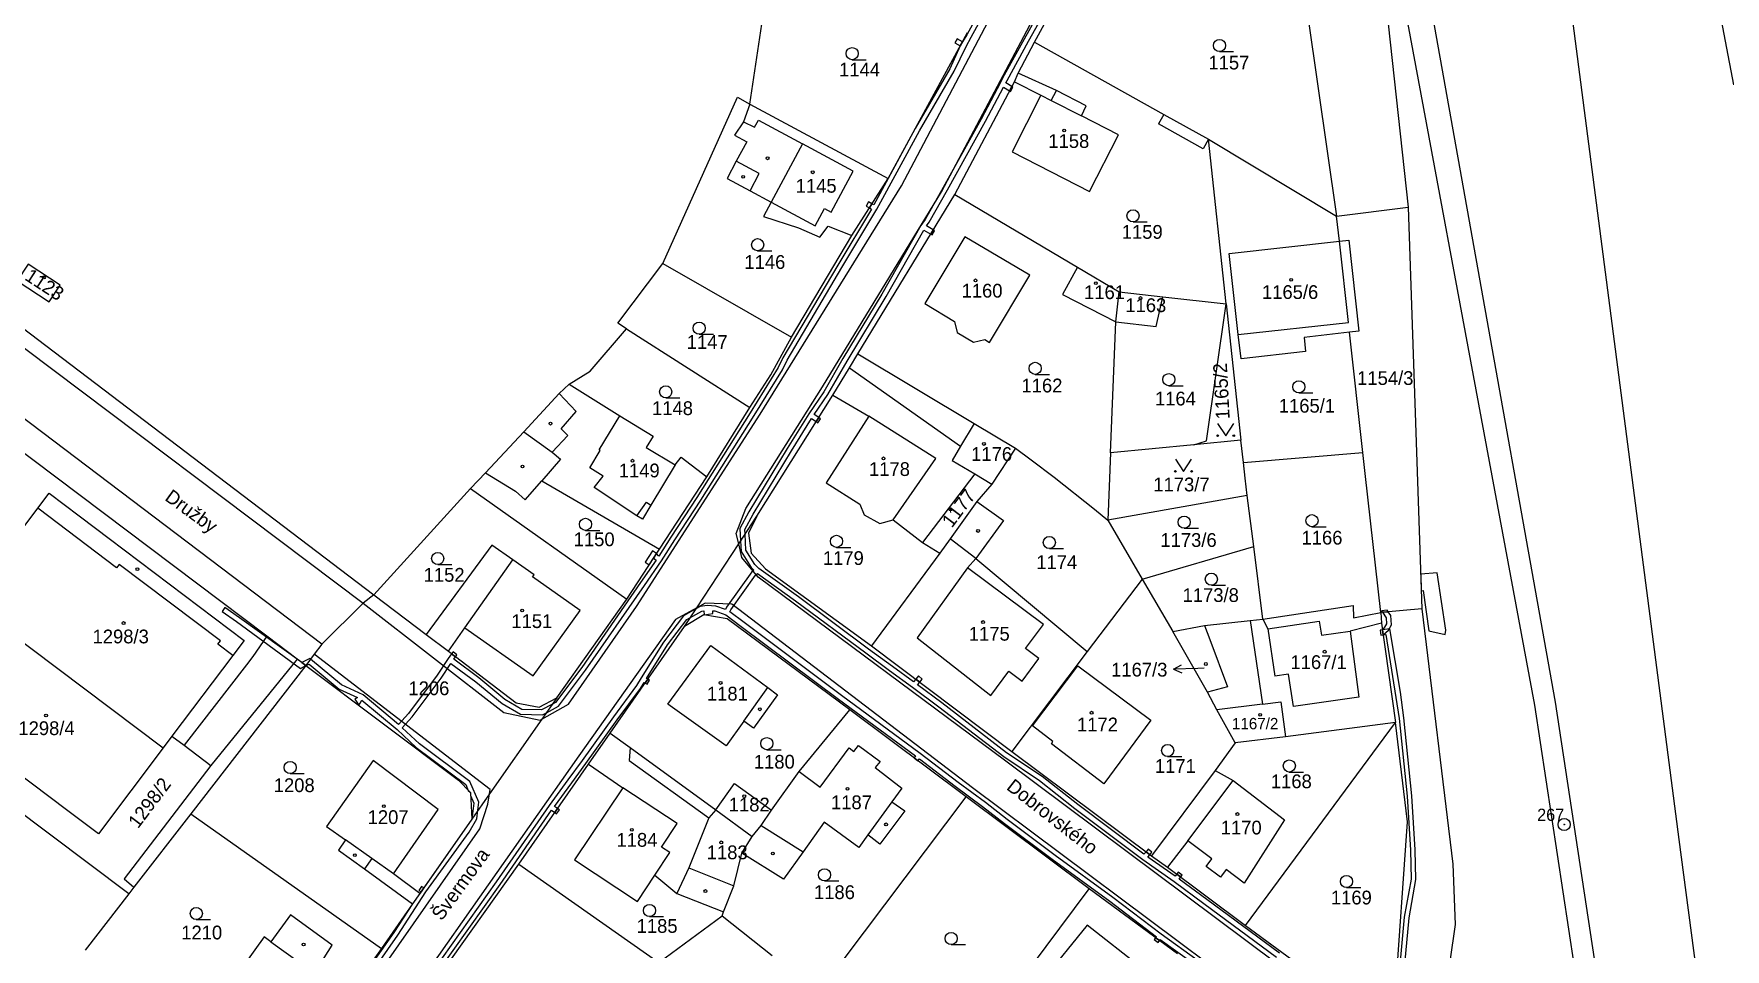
# Model space of a CAD drawing. Extents: x -784124 to -780570, y -980818 to -976926.
# Drawn here: x -781755.2 to -781546.2, y -979077.7 to -978964.6 of the extents above; entities that cross this region are included whole.
import ezdxf
from ezdxf.enums import TextEntityAlignment as Align

# ---------------------------------------------------------------- set-up
doc = ezdxf.new("R2010")
doc.units = 0
doc.header["$LTSCALE"] = 3.138375
doc.header["$MEASUREMENT"] = 0
doc.linetypes.add('0_051C', pattern=[0])
for name, color, linetype in [('1', 7, 'CONTINUOUS'), ('1008', 1, 'CONTINUOUS'), ('101', 1, 'CONTINUOUS'), ('1016', 1, 'CONTINUOUS'), ('1029', 1, 'CONTINUOUS'), ('18', 1, 'CONTINUOUS'), ('21800', 1, 'CONTINUOUS'), ('21900', 1, 'CONTINUOUS'), ('21999', 1, 'CONTINUOUS'), ('23700', 1, 'CONTINUOUS'), ('304', 1, 'CONTINUOUS'), ('314', 1, 'CONTINUOUS'), ('402', 1, 'CONTINUOUS'), ('404', 1, 'CONTINUOUS'), ('50100', 1, 'CONTINUOUS')]:
    doc.layers.add(name, color=color, linetype=linetype)

# ---------------------------------------------------------------- blocks, each defined once
blk = doc.blocks.new('4_02$0')
at = {"layer": '404', "color": 255, "linetype": 'Continuous'}
blk.add_circle((-0.01, 0), 0.175, dxfattribs=at)
blk = doc.blocks.new('1029$1')
at = {"layer": '1029', "color": 6, "linetype": 'Continuous'}
for p, q in [((0, 3), (-0.5, 2)), ((0, 0), (0, 3)), ((0, 3), (0.5, 2))]:
    blk.add_line(p, q, dxfattribs=at)
blk = doc.blocks.new('3_04$3')
at = {"layer": '304', "color": 255, "linetype": 'Continuous'}
blk.add_line((0.01, 0), (1.76, 0), dxfattribs=at)
blk.add_circle((0.01, 0.75), 0.75, dxfattribs=at)
blk = doc.blocks.new('3_14$2')
at = {"layer": '314', "color": 255, "linetype": 'Continuous'}
blk.add_lwpolyline([(-1, 1.5), (0, 0), (1, 1.5)], dxfattribs=at)
for centre in [(-1, 0), (1, 0)]:
    blk.add_circle(centre, 0.1, dxfattribs=at)
blk = doc.blocks.new('$14')
at = {"layer": '1', "color": 254, "linetype": 'Continuous'}
for points in [[(54.985, 65.215), (55.905, 75.375), (56.755, 80.105), (56.675, 83.755), (56.255, 90.425), (55.265, 100.045), (54.865, 103.215), (53.515, 111.045), (52.605, 110.915), (52.685, 110.315), (53.015, 110.365), (54.665, 99.985), (55.655, 90.385), (56.075, 83.735), (56.155, 80.145), (55.305, 75.455), (54.405, 65.535)], [(39.885, 70.995), (30.925, 77.605), (27.485, 80.145), (27.685, 80.405), (27.205, 80.765), (26.995, 80.495), (23.625, 82.865), (23.885, 83.155), (23.405, 83.515), (23.145, 83.225), (14.985, 89.355), (10.585, 92.815), (6.165, 95.755), (-1.845, 101.905), (-4.845, 104.145), (-4.565, 104.475), (-5.045, 104.835), (-5.325, 104.505), (-7.935, 106.385), (-10.875, 108.545), (-19.545, 114.995), (-24.435, 118.505), (-24.915, 118.995), (-26.025, 120.775), (-26.145, 122.755), (-26.175, 123.295), (-25.135, 125.215), (-20.405, 133.015), (-17.915, 137.005), (-17.365, 136.635), (-17.045, 137.145), (-17.585, 137.505), (-15.905, 140.005), (-13.545, 144.115), (-8.705, 152.095), (-4.065, 160.295), (-3.195, 159.795), (-2.885, 160.315), (-3.735, 160.805), (-3.395, 161.285), (-1.125, 165.255), (3.555, 173.725), (5.805, 177.935), (6.545, 177.475), (6.825, 178.005), (6.085, 178.475), (6.225, 178.765), (8.875, 183.605), (12.165, 189.525)], [(3.625, 188.675), (1.265, 184.415), (0.715, 183.555), (0.425, 183.035), (-0.835, 180.195), (-5.125, 172.835), (-8.475, 166.675), (-10.235, 163.405), (-10.465, 163.545), (-10.785, 163.035), (-10.525, 162.885), (-14.695, 155.965), (-21.455, 144.525), (-22.055, 143.335), (-25.495, 137.705), (-32.105, 127.275), (-35.315, 122.365), (-36.795, 120.025), (-37.075, 120.355), (-37.455, 119.755), (-37.135, 119.525), (-39.055, 116.755), (-46.325, 106.285), (-49.575, 101.945), (-49.925, 101.765), (-51.305, 101.035), (-53.725, 101.105), (-55.815, 102.335), (-59.035, 104.985), (-62.145, 107.285), (-61.915, 107.605), (-62.395, 107.965), (-62.805, 107.385), (-64.195, 105.315), (-67.715, 100.575), (-68.955, 99.235), (-73.345, 102.895), (-75.985, 104.115), (-79.835, 107.305), (-79.925, 107.365), (-80.925, 106.895), (-80.395, 106.505), (-80.005, 106.665), (-76.305, 103.595), (-74.015, 102.555), (-74.355, 102.355), (-73.875, 101.615), (-73.695, 101.865), (-73.495, 102.235), (-69.135, 98.605), (-66.765, 96.375), (-60.645, 91.815), (-60.335, 91.095), (-60.085, 90.835), (-60.065, 90.485), (-59.655, 89.535), (-59.915, 87.545), (-65.835, 79.065), (-66.175, 78.565), (-66.325, 78.355), (-67.225, 77.075), (-69.555, 73.545), (-72.945, 68.675)], [(11.625, 189.805), (8.355, 183.885), (5.685, 179.045), (5.425, 178.505), (3.035, 174.005), (-1.645, 165.555), (-3.895, 161.605), (-4.415, 160.875), (-9.225, 152.395), (-14.065, 144.415), (-16.405, 140.325), (-18.255, 137.595), (-20.925, 133.335), (-25.655, 125.515), (-26.775, 123.435), (-26.695, 121.905), (-26.625, 120.595), (-25.395, 118.615), (-25.075, 118.295), (-25.305, 118.105), (-28.415, 113.705), (-28.545, 113.415), (-29.765, 113.865), (-30.805, 113.925), (-31.675, 113.805), (-32.205, 113.505), (-33.745, 112.645), (-36.215, 109.395), (-38.975, 104.995), (-39.555, 104.035), (-42.415, 100.175), (-46.285, 94.795), (-48.035, 92.385), (-50.365, 89.235), (-56.905, 79.805), (-64.685, 68.855)], [(-72.445, 68.335), (-69.055, 73.205), (-65.595, 78.555), (-60.245, 85.925), (-59.265, 87.585), (-59.145, 88.635), (-59.035, 89.635), (-60.165, 92.195), (-66.385, 96.835), (-68.505, 98.835), (-67.255, 100.195), (-63.695, 104.975), (-62.485, 106.785), (-59.395, 104.505), (-56.155, 101.835), (-53.905, 100.505), (-51.165, 100.435), (-50.685, 100.685), (-49.175, 101.485), (-45.845, 105.925), (-38.555, 116.415), (-36.465, 119.435), (-34.815, 122.045), (-31.605, 126.955), (-24.995, 137.385), (-21.535, 143.035), (-20.935, 144.245), (-14.175, 155.665), (-9.855, 162.855), (-4.605, 172.535), (-0.315, 179.915), (1.175, 182.975), (1.785, 184.135), (4.145, 188.395)], [(29.865, 70.035), (25.285, 73.325), (19.285, 77.885), (12.175, 83.065), (6.255, 87.495), (3.565, 89.585), (0.185, 92.085), (-4.495, 95.645), (-14.235, 102.825), (-26.255, 111.815), (-28.005, 113.135), (-27.895, 113.405), (-24.865, 117.685), (-24.615, 117.895), (-19.905, 114.515), (-11.235, 108.065), (-8.295, 105.905), (-5.455, 103.855), (-2.205, 101.425), (5.825, 95.275), (10.225, 92.335), (14.625, 88.875), (23.015, 82.565), (26.875, 79.845), (30.565, 77.125), (39.525, 70.515)], [(-64.145, 68.595), (-56.405, 79.465), (-50.045, 88.635), (-49.645, 88.355), (-49.305, 88.845), (-49.705, 89.125), (-47.555, 92.025), (-45.805, 94.435), (-41.935, 99.815), (-39.055, 103.695), (-38.625, 104.425), (-38.495, 104.345), (-38.145, 104.835), (-38.305, 104.935), (-35.715, 109.055), (-33.345, 112.185), (-31.475, 113.225), (-31.235, 113.265), (-31.185, 112.795), (-30.105, 112.935), (-30.135, 113.285), (-29.885, 113.265), (-28.515, 112.765), (-26.615, 111.335), (-14.595, 102.345), (-5.095, 95.345), (-5.265, 95.125), (-4.785, 94.765), (-4.605, 94.995), (-0.175, 91.605), (3.205, 89.105), (5.895, 87.015), (11.815, 82.585), (18.925, 77.405), (24.685, 73.025), (24.585, 72.895), (25.065, 72.545), (25.165, 72.675), (29.505, 69.555)]]:
    blk.add_lwpolyline(points, dxfattribs=at)
blk = doc.blocks.new('1_01$18')
at = {"layer": '101', "color": 3, "linetype": 'Continuous'}
for radius in [0.75, 0.03]:
    blk.add_circle((0, 0), radius, dxfattribs=at)

msp = doc.modelspace()

# ---------------------------------------------------------------- linework, layer by layer
at = {"layer": '1029', "color": 255, "linetype": 'Continuous'}
msp.add_line((-781610.54, -979042.97), (-781611.34, -979043), dxfattribs=at)
at = {"layer": '21800', "color": 255, "linetype": 'Continuous'}
for p, q in [((-781642.99, -978984.13), (-781612.03, -978925.61)), ((-781647.94, -978983.4), (-781623.91, -978937.76)), ((-781629.44, -978972.89), (-781628.8, -978971.63)), ((-781630.74, -978972.23), (-781629.44, -978972.89)), ((-781629.44, -978972.89), (-781625.72, -978974.78)), ((-781667.45, -978975.5), (-781666.09, -978976.16)), ((-781666.09, -978976.16), (-781665.63, -978975.29)), ((-781665.63, -978975.29), (-781660.17, -978978.22)), ((-781615.54, -978974.58), (-781616.18, -978975.76)), ((-781610.69, -978978.83), (-781616.18, -978975.76)), ((-781610.03, -978977.65), (-781610.69, -978978.83)), ((-781660.17, -978978.22), (-781664.03, -978985.43)), ((-781653.91, -978981.58), (-781660.17, -978978.22)), ((-781665.52, -978981.9), (-781668.36, -978980.38)), ((-781666.66, -978984.02), (-781665.52, -978981.9)), ((-781656.62, -978986.65), (-781653.91, -978981.58)), ((-781665.41, -979011.61), (-781647.94, -978983.4)), ((-781657.7, -979008.23), (-781642.99, -978984.13)), ((-781664.03, -978985.43), (-781658.61, -978988.34)), ((-781658.61, -978988.34), (-781657.46, -978986.2)), ((-781657.46, -978986.2), (-781656.62, -978986.65)), ((-781592.72, -979000.27), (-781593.84, -978990.24)), ((-781719.55, -979040.02), (-781775.1, -978997.97)), ((-781760.89, -979000.02), (-781714.46, -979034.96)), ((-781606.34, -979001.77), (-781592.72, -979000.27)), ((-781654.37, -979005.87), (-781640.67, -979015.54)), ((-781688.13, -979011.27), (-781690.23, -979009.05)), ((-781667.17, -979023.27), (-781657.7, -979008.23)), ((-781690.01, -979013.43), (-781688.13, -979011.27)), ((-781689.17, -979014.23), (-781690.01, -979013.43)), ((-781685.29, -979016.02), (-781682.76, -979011.83)), ((-781680.69, -979035.34), (-781665.41, -979011.61)), ((-781643.7, -979017.08), (-781651.99, -979011.86)), ((-781694.63, -979013.77), (-781691.11, -979016.29)), ((-781691.11, -979016.29), (-781689.17, -979014.23)), ((-781690.09, -979017.18), (-781692.4, -979019.83)), ((-781691.11, -979016.29), (-781690.09, -979017.18)), ((-781686.47, -979018.25), (-781685.17, -979016.09)), ((-781685.17, -979016.09), (-781685.29, -979016.02)), ((-781648.96, -979024.66), (-781643.7, -979017.08)), ((-781684.8, -979019.25), (-781686.47, -979018.25)), ((-781685.9, -979020.68), (-781684.8, -979019.25)), ((-781675.92, -979017.88), (-781678.9, -979022.83)), ((-781680.65, -979024.15), (-781685.9, -979020.68)), ((-781744.92, -979030.58), (-781754.67, -979023.23)), ((-781680.65, -979024.15), (-781679.44, -979022.48)), ((-781678.9, -979022.83), (-781679.96, -979024.59)), ((-781679.44, -979022.48), (-781678.9, -979022.83)), ((-781668.36, -979026.33), (-781667.17, -979023.27)), ((-781679.96, -979024.59), (-781680.65, -979024.15)), ((-781668.06, -979027.61), (-781668.36, -979026.33)), ((-781667.68, -979029.3), (-781668.06, -979027.61)), ((-781638.77, -979029.44), (-781641.93, -979026.99)), ((-781744.61, -979030.17), (-781744.92, -979030.58)), ((-781732.1, -979039.6), (-781744.61, -979030.17)), ((-781701.89, -979038.01), (-781695.99, -979029.6)), ((-781665.64, -979031.73), (-781667.68, -979029.3)), ((-781638.77, -979029.44), (-781639.8, -979030.57)), ((-781635.05, -979054.46), (-781665.64, -979031.73)), ((-781639.8, -979030.57), (-781646.03, -979039.24)), ((-781630.41, -979037.57), (-781639.8, -979030.57)), ((-781714.46, -979034.96), (-781697.07, -979048.46)), ((-781689.1, -979047.4), (-781680.69, -979035.34)), ((-781673.24, -979035.51), (-781675.88, -979036.98)), ((-781672.2, -979034.93), (-781673.24, -979035.51)), ((-781668.93, -979035.07), (-781672.2, -979034.93)), ((-781639.16, -979057.74), (-781668.93, -979035.07)), ((-781675.88, -979036.98), (-781687.8, -979053.81)), ((-781632.63, -979040.56), (-781630.41, -979037.57)), ((-781610.49, -979037.72), (-781609.85, -979039.43)), ((-781603.31, -979036.91), (-781602.68, -979038.12)), ((-781602.68, -979038.12), (-781596.32, -979037.19)), ((-781602.68, -979038.12), (-781601.82, -979043.98)), ((-781596.32, -979037.19), (-781596.07, -979038.91)), ((-781596.07, -979038.91), (-781592.5, -979038.39)), ((-781588.65, -979037.43), (-781592.5, -979038.39)), ((-781592.5, -979038.39), (-781591.42, -979046.55)), ((-781732.41, -979040.01), (-781732.1, -979039.6)), ((-781730.58, -979041.4), (-781732.41, -979040.01)), ((-781726.35, -979039.03), (-781728.1, -979041.55)), ((-781646.03, -979039.24), (-781636.89, -979046.34)), ((-781630.96, -979041.8), (-781632.63, -979040.56)), ((-781609.85, -979039.43), (-781607.68, -979045.3)), ((-781728.89, -979042.57), (-781736.59, -979052.5)), ((-781722.61, -979041.85), (-781733.3, -979054.98)), ((-781728.1, -979041.55), (-781728.89, -979042.57)), ((-781698.78, -979057.95), (-781720.53, -979041.23)), ((-781633.04, -979044.59), (-781630.96, -979041.8)), ((-781636.89, -979046.34), (-781634.67, -979043.33)), ((-781634.67, -979043.33), (-781633.04, -979044.59)), ((-781600.11, -979043.73), (-781601.82, -979043.98)), ((-781599.53, -979047.69), (-781600.11, -979043.73)), ((-781667.44, -979049.5), (-781664.48, -979045.36)), ((-781607.68, -979045.3), (-781610.15, -979045.92)), ((-781591.42, -979046.55), (-781599.53, -979047.69)), ((-781697.07, -979048.46), (-781692.59, -979049.39)), ((-781692.38, -979049.27), (-781689.1, -979047.4)), ((-781692.59, -979049.39), (-781692.38, -979049.27)), ((-781738.09, -979051.37), (-781736.59, -979052.5)), ((-781736.59, -979052.5), (-781733.3, -979054.98)), ((-781681.48, -979052.79), (-781681.61, -979054.36)), ((-781733.3, -979054.98), (-781744, -979069.01)), ((-781687.8, -979053.81), (-781706.24, -979079.98)), ((-781681.61, -979054.36), (-781671.74, -979061.45)), ((-781593.27, -979085.64), (-781635.05, -979054.46)), ((-781612.55, -979064.31), (-781606.96, -979056.84)), ((-781699.05, -979059.75), (-781698.86, -979058.5)), ((-781698.86, -979058.5), (-781698.78, -979057.95)), ((-781675.67, -979062.16), (-781682.38, -979057.77)), ((-781595.59, -979090.28), (-781639.16, -979057.74)), ((-781700.06, -979062.83), (-781699.05, -979059.75)), ((-781649.12, -979059.47), (-781652.1, -979063.56)), ((-781711.58, -979079.33), (-781700.06, -979062.83)), ((-781677.59, -979065.06), (-781675.67, -979062.16)), ((-781665.3, -979062.4), (-781660.09, -979065.64)), ((-781713.38, -979066.49), (-781716.63, -979064.18)), ((-781676.56, -979065.75), (-781677.59, -979065.06)), ((-781713.38, -979066.49), (-781714.28, -979067.74)), ((-781710.71, -979068.39), (-781713.38, -979066.49)), ((-781678.42, -979068.55), (-781676.56, -979065.75)), ((-781674.22, -979067.62), (-781668.68, -979069.87)), ((-781744, -979069.01), (-781742.79, -979070.02)), ((-781625, -979074.7), (-781630.49, -979081.46)), ((-781618.29, -979079.97), (-781625, -979074.7)), ((-781725.86, -979076.75), (-781720.46, -979080.63))]:
    msp.add_line(p, q, dxfattribs=at)
at = {"layer": '21900', "color": 3, "linetype": 'Continuous'}
for p, q in [((-781631.53, -978965.65), (-781609.87, -978925.98)), ((-781666.69, -978973.31), (-781663.76, -978953.67)), ((-781547.6, -978958.15), (-781545.16, -978970.94)), ((-781649.61, -978982.49), (-781639.81, -978964.48)), ((-781633.53, -978969.49), (-781631.53, -978965.65)), ((-781634, -978970.58), (-781633.53, -978969.49)), ((-781641.35, -978984.47), (-781634, -978970.58)), ((-781666.69, -978973.31), (-781649.61, -978982.49)), ((-781610.03, -978977.65), (-781594.18, -978987.16)), ((-781607.82, -978998), (-781610.03, -978977.65)), ((-781654.08, -978989.53), (-781649.61, -978982.49)), ((-781653.33, -979004.14), (-781641.35, -978984.47)), ((-781641.35, -978984.47), (-781626.18, -978993.44)), ((-781594.18, -978987.16), (-781585.33, -978986.04)), ((-781585.33, -978986.04), (-781583.65, -979035.65)), ((-781593.84, -978990.24), (-781594.18, -978987.16)), ((-781661.52, -979002.1), (-781654.08, -978989.53)), ((-781626.18, -978993.44), (-781621.04, -978996.48)), ((-781621.47, -979000.21), (-781621.04, -978996.48)), ((-781621.04, -978996.48), (-781615.65, -978997.1)), ((-781615.65, -978997.1), (-781607.82, -978998)), ((-781681.93, -979001.06), (-781666.67, -979010.79)), ((-781590.93, -979016.33), (-781592.58, -979001.5)), ((-781653.33, -979004.14), (-781638.95, -979012.77)), ((-781665.82, -979024.19), (-781656.44, -979009.25)), ((-781671.98, -979019.33), (-781666.67, -979010.79)), ((-781638.95, -979012.77), (-781633.88, -979015.81)), ((-781611.81, -979015.38), (-781622.13, -979016.4)), ((-781606, -979014.8), (-781611.81, -979015.38)), ((-781605.7, -979017.58), (-781606, -979014.8)), ((-781633.88, -979015.81), (-781636.8, -979020.25)), ((-781622.13, -979016.4), (-781622.47, -979024.69)), ((-781605.7, -979017.58), (-781590.93, -979016.33)), ((-781701.19, -979020.8), (-781699.36, -979018.84)), ((-781677.85, -979028.27), (-781671.98, -979019.33)), ((-781638.88, -979018.99), (-781645.34, -979027.47)), ((-781638.88, -979018.99), (-781636.8, -979020.25)), ((-781713.13, -979033.91), (-781701.19, -979020.8)), ((-781701.19, -979020.8), (-781681.89, -979034.44)), ((-781636.8, -979020.25), (-781638.62, -979022.39)), ((-781604.43, -979027.95), (-781605.22, -979021.67)), ((-781622.47, -979024.69), (-781618.21, -979031.98)), ((-781645.34, -979027.47), (-781643.23, -979028.76)), ((-781618.21, -979031.98), (-781604.43, -979027.95)), ((-781603.31, -979036.91), (-781604.43, -979027.95)), ((-781681.89, -979034.44), (-781677.85, -979028.27)), ((-781643.23, -979028.76), (-781651.66, -979040.22)), ((-781618.21, -979031.98), (-781625.01, -979040.9)), ((-781618.21, -979031.98), (-781614.41, -979038.45)), ((-781713.13, -979033.91), (-781706.67, -979038.83)), ((-781690.52, -979046.63), (-781681.89, -979034.44)), ((-781583.65, -979035.65), (-781588.72, -979036.08)), ((-781683.94, -979051.02), (-781674.77, -979037.84)), ((-781604.85, -979037.08), (-781603.31, -979036.91)), ((-781604.85, -979037.08), (-781603.34, -979047.41)), ((-781706.67, -979038.83), (-781703.93, -979040.89)), ((-781651.66, -979040.22), (-781634.3, -979053.25)), ((-781721.53, -979042.66), (-781735.76, -979060.98)), ((-781625.01, -979040.9), (-781634.3, -979053.25)), ((-781660.61, -979055.75), (-781654.32, -979048.13)), ((-781639.95, -979058.86), (-781654.32, -979048.13)), ((-781603.34, -979047.41), (-781609, -979048.13)), ((-781606.73, -979052.19), (-781609, -979048.13)), ((-781603.34, -979047.41), (-781601.06, -979047.12)), ((-781601.06, -979047.12), (-781600.49, -979051.46)), ((-781686.61, -979054.82), (-781683.94, -979051.02)), ((-781605.46, -979074.75), (-781586.91, -979049.67)), ((-781586.91, -979049.67), (-781600.49, -979051.46)), ((-781739.18, -979052.82), (-781747.18, -979063.44)), ((-781606.73, -979052.19), (-781609.18, -979055.61)), ((-781600.49, -979051.46), (-781606.73, -979052.19)), ((-781695.22, -979067.18), (-781686.61, -979054.82)), ((-781634.3, -979053.25), (-781617.06, -979066.15)), ((-781664, -979060.5), (-781660.61, -979055.75)), ((-781609.18, -979055.61), (-781617.06, -979066.15)), ((-781658.13, -979082.96), (-781639.95, -979058.86)), ((-781624.76, -979070.22), (-781639.95, -979058.86)), ((-781735.76, -979060.98), (-781712.21, -979077.58)), ((-781670.87, -979060.48), (-781666.4, -979063.75)), ((-781701.05, -979061.62), (-781707.46, -979070.81)), ((-781667.66, -979065.81), (-781666.4, -979063.75)), ((-781705.06, -979081), (-781695.22, -979067.18)), ((-781695.22, -979067.18), (-781677.93, -979079.32)), ((-781617.06, -979066.15), (-781615.07, -979067.54)), ((-781615.07, -979067.54), (-781605.46, -979074.75)), ((-781743.43, -979070.85), (-781748.83, -979077.8)), ((-781707.46, -979070.81), (-781708.36, -979072.09)), ((-781675.71, -979070.8), (-781669.95, -979073.08)), ((-781638.12, -979088.13), (-781624.76, -979070.22)), ((-781613.85, -979078.26), (-781624.76, -979070.22)), ((-781708.36, -979072.09), (-781712.21, -979077.58)), ((-781677.93, -979079.32), (-781670.1, -979073.57)), ((-781670.1, -979073.57), (-781669.95, -979073.08)), ((-781670.1, -979073.57), (-781663.92, -979078.47)), ((-781712.21, -979077.58), (-781721.75, -979090.88))]:
    msp.add_line(p, q, dxfattribs=at)
for points in [[(-781550.79, -979134.23), (-781561.54, -979084.02), (-781567.12, -979047.16), (-781587.85, -978931.32), (-781587.49, -978914.13), (-781592.08, -978867.05), (-781595.73, -978850.81), (-781594.76, -978840.75), (-781613.29, -978769.32), (-781611.07, -978768.96), (-781623.21, -978722.75)], [(-781552.71, -979136.79), (-781564.11, -979084.41), (-781569.69, -979047.55), (-781591.31, -978931.33), (-781590.37, -978915.42), (-781596.48, -978867.52), (-781599.97, -978851.13)], [(-781609.87, -978925.98), (-781602.35, -978930.35), (-781594.18, -978987.16)], [(-781609.87, -978925.98), (-781590.98, -978934.29), (-781585.33, -978986.04)], [(-781831.82, -978943.83), (-781794.74, -978971.9), (-781759.72, -978998.56), (-781713.13, -979033.91)], [(-781631.53, -978965.65), (-781615.54, -978974.58), (-781610.03, -978977.65)], [(-781634, -978970.58), (-781630.74, -978972.23), (-781634.29, -978979.22), (-781624.7, -978984.09), (-781621.15, -978977.1), (-781625.72, -978974.78), (-781625.14, -978973.52), (-781628.8, -978971.63), (-781633.53, -978969.49)], [(-781677.45, -978993), (-781668.23, -978972.48), (-781666.69, -978973.31)], [(-781666.69, -978973.31), (-781667.45, -978975.5), (-781668.56, -978977.16), (-781667.06, -978977.96), (-781668.36, -978980.38), (-781669.49, -978982.5), (-781666.66, -978984.02), (-781664.03, -978985.43), (-781664.98, -978987.19), (-781660.68, -978988.58), (-781658.02, -978989.75), (-781657.02, -978988.37), (-781654.08, -978989.53)], [(-781645.08, -978997.94), (-781641.4, -979000.15), (-781641.05, -979001.52), (-781639.04, -979002.73), (-781637.67, -979002.39), (-781637.07, -979002.75), (-781632.09, -978994.46), (-781640.14, -978989.72), (-781645.08, -978997.94)], [(-781592.58, -979001.5), (-781598.21, -979002.12), (-781598.01, -979003.87), (-781605.99, -979004.79), (-781606.34, -979001.77), (-781607.47, -978991.75), (-781593.84, -978990.24)], [(-781593.84, -978990.24), (-781592.68, -978990.11), (-781591.42, -979001.37), (-781592.58, -979001.5)], [(-781755.85, -978993.07), (-781757.22, -978995.13), (-781753.25, -978997.75), (-781751.89, -978995.69), (-781755.85, -978993.07)], [(-781681.93, -979001.06), (-781682.99, -979000.38), (-781677.45, -978993)], [(-781626.18, -978993.44), (-781628.04, -978996.82), (-781621.47, -979000.21)], [(-781621.47, -979000.21), (-781616.5, -979000.78), (-781615.65, -978997.1)], [(-781611.81, -979015.38), (-781610.25, -979014.89), (-781607.82, -978998)], [(-781689.01, -979007.89), (-781686.4, -979006.3), (-781681.93, -979001.06)], [(-781666.67, -979010.79), (-781664.08, -979006.73), (-781661.52, -979002.1)], [(-781656.44, -979009.25), (-781654.37, -979005.87), (-781653.33, -979004.14)], [(-781699.36, -979018.84), (-781694.63, -979013.77), (-781690.23, -979009.05), (-781689.01, -979007.89)], [(-781689.01, -979007.89), (-781682.76, -979011.83), (-781678.65, -979014.31), (-781679.5, -979015.72), (-781675.92, -979017.88), (-781675.18, -979016.93), (-781671.98, -979019.33)], [(-781656.44, -979009.25), (-781651.99, -979011.86), (-781657.26, -979020.08), (-781653.11, -979022.74), (-781652.57, -979024.04), (-781650.64, -979025.1), (-781648.96, -979024.66), (-781645.34, -979027.47)], [(-781638.95, -979012.77), (-781640.67, -979015.54), (-781641.68, -979017.32), (-781638.88, -979018.99)], [(-781721.53, -979042.66), (-781722.61, -979041.85), (-781726.35, -979039.03), (-781758.1, -979015.11)], [(-781633.88, -979015.81), (-781631.91, -979017.23), (-781629.09, -979019.37)], [(-781605.22, -979021.67), (-781605.49, -979019.51), (-781605.7, -979017.58)], [(-781588.72, -979036.08), (-781590.64, -979018.95), (-781590.93, -979016.33)], [(-781699.36, -979018.84), (-781695.66, -979021.12), (-781694.45, -979022.17), (-781692.4, -979019.83), (-781677.85, -979028.27)], [(-781629.09, -979019.37), (-781624.09, -979023.32), (-781622.47, -979024.69)], [(-781756.48, -979025.63), (-781754.67, -979023.23), (-781753.26, -979021.37), (-781729.17, -979039.54), (-781730.58, -979041.4), (-781738.09, -979051.37), (-781739.18, -979052.82)], [(-781638.62, -979022.39), (-781641.93, -979026.99), (-781643.23, -979028.76)], [(-781638.62, -979022.39), (-781635.33, -979024.75), (-781638.77, -979029.44), (-781625.01, -979040.9)], [(-781674.77, -979037.84), (-781673.24, -979035.51), (-781668.06, -979027.61), (-781665.82, -979024.19)], [(-781665.82, -979024.19), (-781666.84, -979026.31), (-781666.51, -979028.76), (-781664.74, -979030.7), (-781651.66, -979040.22)], [(-781703.93, -979040.89), (-781701.89, -979038.01), (-781693.45, -979043.94), (-781687.64, -979035.84), (-781693.52, -979031.7), (-781693.35, -979031.46), (-781695.99, -979029.6), (-781698.58, -979027.79), (-781706.67, -979038.83)], [(-781713.13, -979033.91), (-781714.46, -979034.96), (-781719.55, -979040.02), (-781720.53, -979041.23), (-781721.53, -979042.66)], [(-781654.32, -979048.13), (-781669.48, -979036.87), (-781672.39, -979036.4), (-781674.77, -979037.84)], [(-781603.31, -979036.91), (-781592.13, -979035.22), (-781592.08, -979036.76), (-781588.72, -979036.08)], [(-781588.72, -979036.08), (-781588.65, -979037.43), (-781586.91, -979049.67)], [(-781583.65, -979035.65), (-781579.81, -979067.19), (-781579.53, -979074.63), (-781580.81, -979083.48), (-781582.34, -979092.76), (-781573, -979099.54), (-781568.05, -979104.96), (-781565.62, -979109.38), (-781563.78, -979115.83), (-781561.29, -979125.91), (-781558.79, -979137.36), (-781557.8, -979143)], [(-781743.43, -979070.85), (-781772.69, -979048.86), (-781775.45, -979039.37), (-781774.04, -979037.39)], [(-781767.13, -979039.77), (-781762.55, -979043.23), (-781758.69, -979038.12), (-781739.18, -979052.82)], [(-781614.41, -979038.45), (-781610.49, -979037.72), (-781604.85, -979037.08)], [(-781609, -979048.13), (-781610.15, -979045.92), (-781614.41, -979038.45)], [(-781676.81, -979047.42), (-781671.5, -979040.19), (-781664.48, -979045.36), (-781663.27, -979046.26), (-781666.22, -979050.37), (-781667.44, -979049.5), (-781669.62, -979052.55), (-781676.81, -979047.42)], [(-781721.53, -979042.66), (-781702.69, -979056.79), (-781701.22, -979058.33), (-781701.05, -979061.62)], [(-781703.93, -979040.89), (-781695.56, -979047.25), (-781692.71, -979047.81), (-781690.52, -979046.63)], [(-781631.75, -979050.09), (-781626.15, -979042.67), (-781617.13, -979049.41), (-781622.94, -979057.26), (-781629.43, -979052.3), (-781629.24, -979052.04), (-781631.75, -979050.09)], [(-781747.18, -979063.44), (-781750.97, -979060.58), (-781771.28, -979045.27)], [(-781690.52, -979046.63), (-781692.38, -979049.27), (-781698.86, -979058.5), (-781701.05, -979061.62)], [(-781683.94, -979051.02), (-781681.48, -979052.79), (-781670.87, -979060.48)], [(-781605.46, -979074.75), (-781592.6, -979084.18), (-781586.94, -979083.62), (-781585.42, -979061.95), (-781586.91, -979049.67)], [(-781660.61, -979055.75), (-781658, -979057.68), (-781654.4, -979052.82), (-781653.82, -979053.26), (-781653.27, -979052.54), (-781650.59, -979054.51), (-781651.2, -979055.26), (-781647.89, -979057.78), (-781649.12, -979059.47), (-781647.55, -979060.61), (-781650.63, -979064.7), (-781652.1, -979063.56), (-781653.23, -979065.11), (-781657.49, -979062), (-781660.09, -979065.64), (-781662.52, -979069.03), (-781667.66, -979065.81)], [(-781707.46, -979070.81), (-781710.71, -979068.39), (-781705.19, -979060.41), (-781713.22, -979054.39), (-781718.99, -979062.51), (-781716.63, -979064.18), (-781717.53, -979065.44), (-781714.28, -979067.74), (-781708.36, -979072.09)], [(-781686.61, -979054.82), (-781682.38, -979057.77), (-781688.36, -979066.63), (-781680.58, -979071.8), (-781678.42, -979068.55), (-781675.71, -979070.8)], [(-781670.87, -979060.48), (-781668.6, -979057.2), (-781664, -979060.5)], [(-781609.18, -979055.61), (-781606.96, -979056.84), (-781600.63, -979061.7), (-781605.6, -979069.51), (-781607.84, -979067.84), (-781608.55, -979068.8), (-781610.31, -979067.48), (-781609.59, -979066.52), (-781612.55, -979064.31), (-781615.07, -979067.54)], [(-781735.76, -979060.98), (-781742.79, -979070.02), (-781743.43, -979070.85)], [(-781670.87, -979060.48), (-781671.74, -979061.45), (-781674.22, -979067.62), (-781675.71, -979070.8)], [(-781666.4, -979063.75), (-781665.3, -979062.4), (-781664, -979060.5)], [(-781669.95, -979073.08), (-781668.68, -979069.87), (-781667.66, -979065.81)], [(-781721.75, -979090.88), (-781724.95, -979088.52), (-781719.72, -979081.16), (-781720.46, -979080.63), (-781718.29, -979077.18), (-781723.46, -979073.45), (-781725.86, -979076.75), (-781726.68, -979076.16), (-781730.56, -979081.56), (-781732.73, -979080.01), (-781734.11, -979081.93), (-781737.08, -979086.06)]]:
    msp.add_lwpolyline(points, dxfattribs=at)
at = {"layer": '21999', "color": 3, "linetype": 'Continuous'}
for p, q in [((-781677.45, -978993), (-781661.52, -979002.1)), ((-781607.82, -978998), (-781606, -979014.8)), ((-781622.13, -979016.4), (-781621.47, -979000.21)), ((-781605.22, -979021.67), (-781622.47, -979024.69))]:
    msp.add_line(p, q, dxfattribs=at)
at = {"layer": '23700', "color": 255, "linetype": '0_051C'}
for points in [[(-781641.34, -978965.77), (-781640.71, -978966.13), (-781640.42, -978965.61), (-781641.05, -978965.25), (-781641.34, -978965.77)], [(-781634.31, -978971.16), (-781634.59, -978971.69), (-781634.49, -978971.75), (-781634.17, -978971.24), (-781634.31, -978971.16)], [(-781651.92, -978986.13), (-781651.6, -978985.62), (-781652.02, -978985.38), (-781652.31, -978985.9), (-781651.92, -978986.13)], [(-781644.33, -978989.37), (-781644.16, -978989.47), (-781643.85, -978988.95), (-781644.02, -978988.85), (-781644.33, -978989.37)], [(-781658.18, -979012.02), (-781658.5, -979012.53), (-781658.28, -979012.68), (-781657.95, -979012.18), (-781658.18, -979012.02)], [(-781678.59, -979029.41), (-781678.21, -979028.81), (-781678.71, -979028.48), (-781679.63, -979029.87), (-781679.12, -979030.21), (-781678.59, -979029.41)], [(-781583.48, -979033.39), (-781582.79, -979038.37), (-781580.79, -979038.81), (-781580.67, -979038.27), (-781581.74, -979031.21), (-781583.79, -979031.37), (-781583.73, -979033.41), (-781583.48, -979033.39)], [(-781731.9, -979035.97), (-781730.1, -979037.23), (-781722.2, -979043), (-781721.53, -979042.66), (-781722.06, -979042.27), (-781729.76, -979036.75), (-781731.56, -979035.47), (-781731.9, -979035.97)], [(-781588.63, -979035.88), (-781588.51, -979036.06), (-781587.8, -979036), (-781587.92, -979035.82), (-781588.63, -979035.88)], [(-781587.8, -979036), (-781588.51, -979036.06), (-781588.07, -979036.74), (-781588.01, -979037.48), (-781588.26, -979037.92), (-781588.53, -979038.25), (-781588.45, -979038.85), (-781587.78, -979038.3), (-781587.39, -979037.62), (-781587.49, -979036.48), (-781587.8, -979036)], [(-781588.8, -979038.29), (-781588.71, -979038.89), (-781588.45, -979038.85), (-781588.53, -979038.25), (-781588.8, -979038.29)], [(-781588.8, -979038.29), (-781588.71, -979038.89), (-781588.45, -979038.85), (-781588.53, -979038.25), (-781588.8, -979038.29)], [(-781703.36, -979040.96), (-781703.53, -979041.2), (-781703.05, -979041.56), (-781702.87, -979041.31), (-781703.36, -979040.96)], [(-781679.63, -979044.82), (-781679.39, -979044.97), (-781679.08, -979044.45), (-781679.28, -979044.33), (-781679.63, -979044.82)], [(-781645.7, -979044.69), (-781645.39, -979044.33), (-781645.85, -979043.94), (-781646.18, -979044.33), (-781645.7, -979044.69)], [(-781690.78, -979060.81), (-781690.56, -979060.96), (-781690.22, -979060.47), (-781690.44, -979060.32), (-781690.78, -979060.81)], [(-781617.25, -979066.01), (-781617, -979065.71), (-781617.45, -979065.32), (-781617.73, -979065.65), (-781617.25, -979066.01)], [(-781613.93, -979068.4), (-781613.45, -979068.76), (-781613.28, -979068.54), (-781613.76, -979068.18), (-781613.93, -979068.4)], [(-781707.31, -979070.6), (-781706.97, -979070.1), (-781707.25, -979069.93), (-781707.57, -979070.43), (-781707.31, -979070.6)], [(-781616.55, -979076.27), (-781616.73, -979076.49), (-781616.25, -979076.86), (-781616.07, -979076.62), (-781616.55, -979076.27)]]:
    msp.add_lwpolyline(points, close=True, dxfattribs=at)
at = {"layer": '50100', "color": 255, "linetype": 'Continuous'}
for p, q in [((-781551.84, -979064.12), (-781566.7, -978949.79)), ((-781538.65, -979164.21), (-781551.84, -979064.12))]:
    msp.add_line(p, q, dxfattribs=at)

# ---------------------------------------------------------------- block references
at = {"layer": '101', "color": 0, "linetype": 'ByBlock'}
msp.add_blockref('1_01$18', (-781566.06, -979062.28), dxfattribs=at)
at = {"layer": '1029', "color": 0, "linetype": 'ByBlock', "rotation": 92}
msp.add_blockref('1029$1', (-781611.34, -979043), dxfattribs=at)
at = {"layer": '23700', "color": 0, "linetype": 'ByBlock'}
msp.add_blockref('$14', (-781641.135, -979149.165), dxfattribs=at)
at = {"layer": '304', "color": 0, "linetype": 'ByBlock'}
for p in [(-781608.67, -978966.82), (-781654.06, -978967.83), (-781619.35, -978987.86), (-781665.73, -978991.43), (-781672.95, -979001.74), (-781631.44, -979006.7), (-781614.92, -979008.09), (-781677.09, -979009.6), (-781598.87, -979008.99), (-781686.99, -979025.96), (-781613.02, -979025.7), (-781597.24, -979025.51), (-781655.98, -979028.06), (-781629.69, -979028.21), (-781705.26, -979030.19), (-781609.67, -979032.73), (-781664.59, -979053.04), (-781615.07, -979053.9), (-781723.5, -979056), (-781600.04, -979055.8), (-781657.46, -979069.24), (-781592.97, -979070.06), (-781735.09, -979074.01), (-781679.1, -979073.65), (-781641.81, -979077.11)]:
    msp.add_blockref('3_04$3', p, dxfattribs=at)
at = {"layer": '314', "color": 0, "linetype": 'ByBlock'}
for p in [(-781607.89, -979014.27), (-781613.1, -979018.67)]:
    msp.add_blockref('3_14$2', p, dxfattribs=at)
at = {"layer": '402', "color": 0, "linetype": 'ByBlock'}
for p in [(-781664.48, -978980.01), (-781667.49, -978982.29), (-781691.3, -979012.78), (-781694.77, -979018.08), (-781638.48, -979026.03), (-781742.35, -979030.74), (-781665.45, -979048.05), (-781649.85, -979062.27), (-781663.83, -979065.87), (-781715.48, -979066.06), (-781672.17, -979070.5), (-781721.81, -979077.1)]:
    msp.add_blockref('4_02$0', p, dxfattribs=at)
at = {"layer": '404', "color": 0, "linetype": 'ByBlock'}
for p in [(-781627.84, -978976.57), (-781658.91, -978981.74), (-781753.89, -978994.71), (-781638.79, -978995.08), (-781623.93, -978995.43), (-781599.79, -978995.02), (-781618.4, -978997.27), (-781637.75, -979015.29), (-781681.17, -979017.35), (-781650.17, -979017.07), (-781641.88, -979023.36), (-781694.8, -979035.86), (-781744.05, -979037.4), (-781637.86, -979037.28), (-781610.34, -979042.46), (-781595.65, -979040.94), (-781670.29, -979044.8), (-781753.64, -979048.83), (-781624.44, -979048.48), (-781603.63, -979048.74), (-781667.36, -979058.78), (-781654.6, -979057.87), (-781711.89, -979060.01), (-781606.44, -979060.99), (-781681.25, -979062.94), (-781670.2, -979064.49)]:
    msp.add_blockref('4_02$0', p, dxfattribs=at)

# ---------------------------------------------------------------- texts
at = {"layer": '1008', "color": 255, "linetype": 'Continuous'}
msp.add_text('Družby', height=1.7, rotation=324, dxfattribs=at).set_placement((-781735.67, -979023.58), align=Align.MIDDLE_CENTER)
for s, rotation, p in [('Dobrovského', 322, (-781635.4, -979058.26)), ('Švermova', 54, (-781704.35, -979074.57))]:
    msp.add_text(s, height=1.7, rotation=rotation, dxfattribs=at).set_placement(p, align=Align.BOTTOM_LEFT)
at = {"layer": '1016', "color": 214, "linetype": 'Continuous'}
msp.add_text('267', height=1.5, dxfattribs=at).set_placement((-781566.06, -979062.28), align=Align.BOTTOM_RIGHT)
at = {"layer": '18', "color": 255, "linetype": 'Continuous'}
for s, p in [('1157', (-781610.02, -978969.55)), ('1144', (-781655.66, -978970.41)), ('1158', (-781629.8, -978979.24)), ('1145', (-781661.02, -978984.77)), ('1159', (-781620.73, -978990.46)), ('1146', (-781667.36, -978994.18)), ('1160', (-781640.52, -978997.72)), ('1161', (-781625.39, -978997.91)), ('1163', (-781620.29, -978999.51)), ('1147', (-781674.48, -979004.05)), ('1162', (-781633.12, -979009.43)), ('1164', (-781616.63, -979011.04)), ('1148', (-781678.77, -979012.23)), ('1165/1', (-781601.33, -979011.93)), ('1178', (-781651.96, -979019.75)), ('1176', (-781639.34, -979017.89)), ('1149', (-781682.88, -979019.92)), ('1173/7', (-781616.83, -979021.65)), ('1166', (-781598.52, -979028.22)), ('1150', (-781688.45, -979028.42)), ('1179', (-781657.66, -979030.74)), ('1174', (-781631.29, -979031.24)), ('1152', (-781706.99, -979032.81)), ('1151', (-781696.15, -979038.53)), ('1298/3', (-781747.9, -979040.42)), ('1175', (-781639.63, -979040.09)), ('1206', (-781708.87, -979046.82)), ('1181', (-781671.99, -979047.48)), ('1298/4', (-781757.06, -979051.75)), ('1172', (-781626.26, -979051.29)), ('1180', (-781666.19, -979055.89)), ('1171', (-781616.64, -979056.42)), ('1208', (-781725.51, -979058.79)), ('1182', (-781669.29, -979061.18)), ('1187', (-781656.66, -979060.9)), ('1207', (-781713.91, -979062.73)), ('1184', (-781683.16, -979065.54)), ('1170', (-781608.5, -979064.02)), ('1183', (-781672.01, -979067.08)), ('1186', (-781658.76, -979072)), ('1169', (-781594.89, -979072.66)), ('1185', (-781680.67, -979076.17)), ('1210', (-781736.94, -979076.98))]:
    msp.add_text(s, height=1.7, dxfattribs=at).set_placement(p, align=Align.BOTTOM_LEFT)
for s, rotation, p in [('1123', 327, (-781756.68, -978995.36)), ('1165/2', 93, (-781606.88, -979012.17)), ('1177', 53, (-781641.32, -979026.05)), ('1298/2', 53, (-781741.87, -979063.18))]:
    msp.add_text(s, height=1.7, rotation=rotation, dxfattribs=at).set_placement(p, align=Align.BOTTOM_LEFT)
for s, height, p in [('1165/6', 1.7, (-781599.93, -978997.89)), ('1154/3', 1.7, (-781588.17, -979008.51)), ('1173/6', 1.7, (-781612.48, -979028.51)), ('1173/8', 1.7, (-781609.74, -979035.31)), ('1167/1', 1.7, (-781596.41, -979043.59)), ('1167/2', 1.4, (-781604.25, -979050.94)), ('1168', 1.7, (-781599.78, -979058.31))]:
    msp.add_text(s, height=height, dxfattribs=at).set_placement(p, align=Align.BOTTOM_CENTER)
msp.add_text('1167/3', height=1.7, dxfattribs=at).set_placement((-781615.09, -979043.16), align=Align.MIDDLE_RIGHT)

doc.saveas('drawing.dxf')
